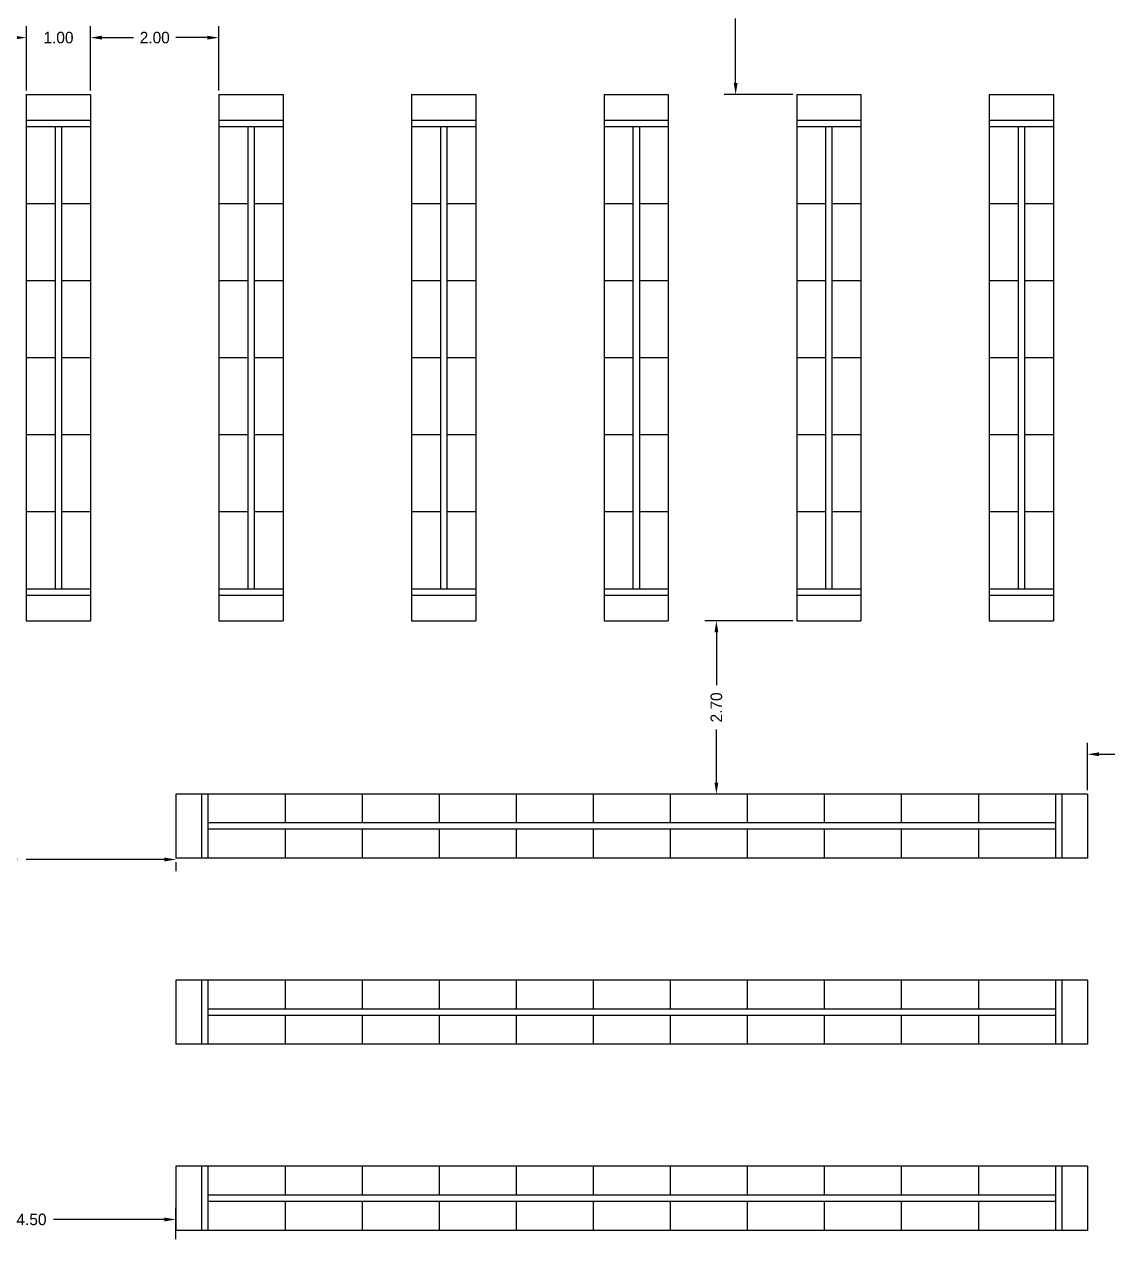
# Model space of a CAD drawing. Header units: metres. Extents: x 95 to 486, y 2972 to 3465.
# Drawn here: x 186.06 to 202.93, y 3387.14 to 3406.14 of the extents above; entities that cross this region are included whole.
import ezdxf

# ---------------------------------------------------------------- set-up
doc = ezdxf.new("R2010")
doc.units = ezdxf.units.M
doc.layers.add('C_COTAS', color=5, linetype='Continuous')
doc.layers.add('E_GONDOLAS', color=1, linetype='Continuous')
doc.styles.add('ROMANS', font='romans.shx', dxfattribs={"width": 0.8, "height": 0.15})
doc.dimstyles.new('STANDARD$0', dxfattribs={"dimtxt": 0.2, "dimasz": 0.18, "dimexe": 0.18, "dimexo": 0.0625, "dimgap": 0.09, "dimtad": 0, "dimzin": 0, "dimdsep": 46, "dimtxsty": 'ROMANS', "dimblk": 'OBLIQUE', "dimsah": 1, "dimcen": 0.09, "dimse1": 1, "dimse2": 1, "dimadec": 0, "dimazin": 0, "dimtfac": 1, "dimtofl": 0, "dimtmove": 0, "dimatfit": 3, "dimldrblk": 'OBLIQUE', "dimfxl": 1, "dimtolj": 1, "dimtzin": 0, "dimarcsym": 0})

# ---------------------------------------------------------------- blocks, each defined once
blk = doc.blocks.new('*D240')
at = {"layer": 'C_COTAS', "color": 0, "lineweight": -2, "transparency": 16777216}
for p, q in [((186.089, 3405.107), (186.089, 3406.111)), ((187.089, 3405.107), (187.089, 3406.111)), ((185.909, 3405.931), (185.729, 3405.931)), ((187.269, 3405.931), (187.449, 3405.931))]:
    blk.add_line(p, q, dxfattribs=at)
at = {"layer": 'C_COTAS', "color": 0, "transparency": 16777216}
for points in [[(185.909, 3405.961), (185.909, 3405.901), (186.089, 3405.931)], [(187.269, 3405.961), (187.269, 3405.901), (187.089, 3405.931)]]:
    blk.add_solid(points, dxfattribs=at)
at = {"layer": 'DEFPOINTS', "color": 0, "transparency": 16777216}
for p in [(187.089, 3405.931), (186.089, 3405.044), (187.089, 3405.044)]:
    blk.add_point(p, dxfattribs=at)
at = {"layer": 'C_COTAS', "color": 0, "transparency": 16777216, "insert": (186.589, 3405.931), "char_height": 0.18, "attachment_point": 5}
blk.add_mtext('\\A1;1.00', dxfattribs=at)
blk = doc.blocks.new('*D241')
at = {"layer": 'C_COTAS', "color": 0, "lineweight": -2, "transparency": 16777216}
for p, q in [((187.089, 3405.107), (187.089, 3406.111)), ((189.089, 3405.107), (189.089, 3406.111)), ((187.269, 3405.931), (187.759, 3405.931)), ((188.909, 3405.931), (188.419, 3405.931))]:
    blk.add_line(p, q, dxfattribs=at)
at = {"layer": 'C_COTAS', "color": 0, "transparency": 16777216}
for points in [[(187.269, 3405.961), (187.269, 3405.901), (187.089, 3405.931)], [(188.909, 3405.961), (188.909, 3405.901), (189.089, 3405.931)]]:
    blk.add_solid(points, dxfattribs=at)
at = {"layer": 'DEFPOINTS', "color": 0, "transparency": 16777216}
for p in [(189.089, 3405.931), (187.089, 3405.044), (189.089, 3405.044)]:
    blk.add_point(p, dxfattribs=at)
at = {"layer": 'C_COTAS', "color": 0, "transparency": 16777216, "insert": (188.089, 3405.931), "char_height": 0.18, "attachment_point": 5}
blk.add_mtext('\\A1;2.00', dxfattribs=at)
blk = doc.blocks.new('*D242')
at = {"layer": 'C_COTAS', "color": 0, "lineweight": -2, "transparency": 16777216}
for p, q in [((183.029, 3405.107), (183.029, 3406.111)), ((186.089, 3405.107), (186.089, 3406.111)), ((183.209, 3405.931), (184.214, 3405.931)), ((185.909, 3405.931), (184.904, 3405.931))]:
    blk.add_line(p, q, dxfattribs=at)
at = {"layer": 'C_COTAS', "color": 0, "transparency": 16777216}
for points in [[(183.209, 3405.961), (183.209, 3405.901), (183.029, 3405.931)], [(185.909, 3405.961), (185.909, 3405.901), (186.089, 3405.931)]]:
    blk.add_solid(points, dxfattribs=at)
at = {"layer": 'DEFPOINTS', "color": 0, "transparency": 16777216}
for p in [(183.029, 3405.931), (183.029, 3405.044), (186.089, 3405.044)]:
    blk.add_point(p, dxfattribs=at)
at = {"layer": 'C_COTAS', "color": 0, "transparency": 16777216, "insert": (184.559, 3405.931), "char_height": 0.18, "attachment_point": 5}
blk.add_mtext('\\A1;3.06', dxfattribs=at)
blk = doc.blocks.new('*D244')
at = {"layer": 'C_COTAS', "color": 0, "lineweight": -2, "transparency": 16777216}
for p, q in [((198.026, 3408.106), (196.958, 3408.106)), ((197.138, 3407.926), (197.138, 3406.92)), ((197.138, 3405.224), (197.138, 3406.23)), ((198.026, 3405.044), (196.958, 3405.044))]:
    blk.add_line(p, q, dxfattribs=at)
at = {"layer": 'C_COTAS', "color": 0, "transparency": 16777216}
for points in [[(197.108, 3407.926), (197.168, 3407.926), (197.138, 3408.106)], [(197.108, 3405.224), (197.168, 3405.224), (197.138, 3405.044)]]:
    blk.add_solid(points, dxfattribs=at)
at = {"layer": 'DEFPOINTS', "color": 0, "transparency": 16777216}
for p in [(197.138, 3408.106), (198.089, 3408.106), (198.089, 3405.044)]:
    blk.add_point(p, dxfattribs=at)
at = {"layer": 'C_COTAS', "color": 0, "transparency": 16777216, "insert": (197.138, 3406.575), "char_height": 0.18, "attachment_point": 5, "rotation": 90}
blk.add_mtext('\\A1;3.06', dxfattribs=at)
blk = doc.blocks.new('*D245')
at = {"layer": 'C_COTAS', "color": 0, "lineweight": -2, "transparency": 16777216}
for p, q in [((198.026, 3396.844), (196.658, 3396.844)), ((196.838, 3396.664), (196.838, 3395.839)), ((196.838, 3394.324), (196.838, 3395.149)), ((197.726, 3394.144), (196.658, 3394.144))]:
    blk.add_line(p, q, dxfattribs=at)
at = {"layer": 'C_COTAS', "color": 0, "transparency": 16777216}
for points in [[(196.808, 3396.664), (196.868, 3396.664), (196.838, 3396.844)], [(196.808, 3394.324), (196.868, 3394.324), (196.838, 3394.144)]]:
    blk.add_solid(points, dxfattribs=at)
at = {"layer": 'DEFPOINTS', "color": 0, "transparency": 16777216}
for p in [(198.089, 3396.844), (196.838, 3394.144), (197.789, 3394.144)]:
    blk.add_point(p, dxfattribs=at)
at = {"layer": 'C_COTAS', "color": 0, "transparency": 16777216, "insert": (196.838, 3395.494), "char_height": 0.18, "attachment_point": 5, "rotation": 90}
blk.add_mtext('\\A1;2.70', dxfattribs=at)
blk = doc.blocks.new('*D246')
at = {"layer": 'C_COTAS', "color": 0, "lineweight": -2, "transparency": 16777216}
for p, q in [((183.919, 3387.167), (183.919, 3387.695)), ((188.419, 3387.207), (188.419, 3387.695)), ((184.099, 3387.515), (185.824, 3387.515)), ((188.239, 3387.515), (186.514, 3387.515))]:
    blk.add_line(p, q, dxfattribs=at)
at = {"layer": 'C_COTAS', "color": 0, "transparency": 16777216}
for points in [[(184.099, 3387.545), (184.099, 3387.485), (183.919, 3387.515)], [(188.239, 3387.545), (188.239, 3387.485), (188.419, 3387.515)]]:
    blk.add_solid(points, dxfattribs=at)
at = {"layer": 'DEFPOINTS', "color": 0, "transparency": 16777216}
for p in [(188.419, 3387.515), (183.919, 3387.104), (188.419, 3387.144)]:
    blk.add_point(p, dxfattribs=at)
at = {"layer": 'C_COTAS', "color": 0, "transparency": 16777216, "insert": (186.169, 3387.515), "char_height": 0.18, "attachment_point": 5}
blk.add_mtext('\\A1;4.50', dxfattribs=at)
blk = doc.blocks.new('*D276')
at = {"layer": 'C_COTAS', "color": 0, "lineweight": -2, "transparency": 16777216}
for p, q in [((202.619, 3394.207), (202.619, 3394.944)), ((206.619, 3394.207), (206.619, 3394.944)), ((202.799, 3394.764), (204.289, 3394.764)), ((206.439, 3394.764), (204.949, 3394.764))]:
    blk.add_line(p, q, dxfattribs=at)
at = {"layer": 'C_COTAS', "color": 0, "transparency": 16777216}
for points in [[(202.799, 3394.794), (202.799, 3394.734), (202.619, 3394.764)], [(206.439, 3394.794), (206.439, 3394.734), (206.619, 3394.764)]]:
    blk.add_solid(points, dxfattribs=at)
at = {"layer": 'DEFPOINTS', "color": 0, "transparency": 16777216}
for p in [(202.619, 3394.764), (202.619, 3394.144), (206.619, 3394.144)]:
    blk.add_point(p, dxfattribs=at)
at = {"layer": 'C_COTAS', "color": 0, "transparency": 16777216, "insert": (204.619, 3394.764), "char_height": 0.18, "attachment_point": 5}
blk.add_mtext('\\A1;4.00', dxfattribs=at)
blk = doc.blocks.new('*D288')
at = {"layer": 'C_COTAS', "color": 0, "lineweight": -2, "transparency": 16777216}
for p, q in [((183.029, 3391.903), (183.029, 3393.304)), ((183.209, 3393.124), (185.364, 3393.124)), ((188.239, 3393.124), (186.084, 3393.124)), ((188.419, 3393.082), (188.419, 3392.944))]:
    blk.add_line(p, q, dxfattribs=at)
at = {"layer": 'C_COTAS', "color": 0, "transparency": 16777216}
for points in [[(183.209, 3393.154), (183.209, 3393.094), (183.029, 3393.124)], [(188.239, 3393.154), (188.239, 3393.094), (188.419, 3393.124)]]:
    blk.add_solid(points, dxfattribs=at)
at = {"layer": 'DEFPOINTS', "color": 0, "transparency": 16777216}
for p in [(188.419, 3393.144), (188.419, 3393.124), (183.029, 3391.84)]:
    blk.add_point(p, dxfattribs=at)
at = {"layer": 'C_COTAS', "color": 0, "transparency": 16777216, "insert": (185.724, 3393.124), "char_height": 0.18, "attachment_point": 5}
blk.add_mtext('\\A1;5.39', dxfattribs=at)

msp = doc.modelspace()

# ---------------------------------------------------------------- linework, layer by layer
at = {"layer": 'E_GONDOLAS'}
for p, q in [((186.0886, 3405.0445), (186.0886, 3396.8445)), ((186.0886, 3405.0445), (187.0886, 3405.0445)), ((187.0886, 3405.0445), (187.0886, 3396.8445)), ((189.0886, 3405.0445), (189.0886, 3396.8445)), ((189.0886, 3405.0445), (190.0886, 3405.0445)), ((190.0886, 3405.0445), (190.0886, 3396.8445)), ((192.0886, 3405.0445), (192.0886, 3396.8445)), ((192.0886, 3405.0445), (193.0886, 3405.0445)), ((193.0886, 3405.0445), (193.0886, 3396.8445)), ((195.0886, 3405.0445), (195.0886, 3396.8445)), ((195.0886, 3405.0445), (196.0886, 3405.0445)), ((196.0886, 3405.0445), (196.0886, 3396.8445)), ((198.0886, 3405.0445), (198.0886, 3396.8445)), ((198.0886, 3405.0445), (199.0886, 3405.0445)), ((199.0886, 3405.0445), (199.0886, 3396.8445)), ((201.0886, 3405.0445), (201.0886, 3396.8445)), ((201.0886, 3405.0445), (202.0886, 3405.0445)), ((202.0886, 3405.0445), (202.0886, 3396.8445)), ((186.0886, 3403.3445), (186.5386, 3403.3445)), ((186.6386, 3403.3445), (187.0886, 3403.3445)), ((189.0886, 3403.3445), (189.5386, 3403.3445)), ((189.6386, 3403.3445), (190.0886, 3403.3445)), ((192.0886, 3403.3445), (192.5386, 3403.3445)), ((192.6386, 3403.3445), (193.0886, 3403.3445)), ((195.0886, 3403.3445), (195.5386, 3403.3445)), ((195.6386, 3403.3445), (196.0886, 3403.3445)), ((198.0886, 3403.3445), (198.5386, 3403.3445)), ((198.6386, 3403.3445), (199.0886, 3403.3445)), ((201.0886, 3403.3445), (201.5386, 3403.3445)), ((201.6386, 3403.3445), (202.0886, 3403.3445)), ((186.0886, 3402.1445), (186.5386, 3402.1445)), ((186.6386, 3402.1445), (187.0886, 3402.1445)), ((189.0886, 3402.1445), (189.5386, 3402.1445)), ((189.6386, 3402.1445), (190.0886, 3402.1445)), ((192.0886, 3402.1445), (192.5386, 3402.1445)), ((192.6386, 3402.1445), (193.0886, 3402.1445)), ((195.0886, 3402.1445), (195.5386, 3402.1445)), ((195.6386, 3402.1445), (196.0886, 3402.1445)), ((198.0886, 3402.1445), (198.5386, 3402.1445)), ((198.6386, 3402.1445), (199.0886, 3402.1445)), ((201.0886, 3402.1445), (201.5386, 3402.1445)), ((201.6386, 3402.1445), (202.0886, 3402.1445)), ((186.0886, 3400.9445), (186.5386, 3400.9445)), ((186.6386, 3400.9445), (187.0886, 3400.9445)), ((189.0886, 3400.9445), (189.5386, 3400.9445)), ((189.6386, 3400.9445), (190.0886, 3400.9445)), ((192.0886, 3400.9445), (192.5386, 3400.9445)), ((192.6386, 3400.9445), (193.0886, 3400.9445)), ((195.0886, 3400.9445), (195.5386, 3400.9445)), ((195.6386, 3400.9445), (196.0886, 3400.9445)), ((198.0886, 3400.9445), (198.5386, 3400.9445)), ((198.6386, 3400.9445), (199.0886, 3400.9445)), ((201.0886, 3400.9445), (201.5386, 3400.9445)), ((201.6386, 3400.9445), (202.0886, 3400.9445)), ((186.0886, 3399.7445), (186.5386, 3399.7445)), ((186.6386, 3399.7445), (187.0886, 3399.7445)), ((189.0886, 3399.7445), (189.5386, 3399.7445)), ((189.6386, 3399.7445), (190.0886, 3399.7445)), ((192.0886, 3399.7445), (192.5386, 3399.7445)), ((192.6386, 3399.7445), (193.0886, 3399.7445)), ((195.0886, 3399.7445), (195.5386, 3399.7445)), ((195.6386, 3399.7445), (196.0886, 3399.7445)), ((198.0886, 3399.7445), (198.5386, 3399.7445)), ((198.6386, 3399.7445), (199.0886, 3399.7445)), ((201.0886, 3399.7445), (201.5386, 3399.7445)), ((201.6386, 3399.7445), (202.0886, 3399.7445)), ((186.0886, 3398.5445), (186.5386, 3398.5445)), ((186.6386, 3398.5445), (187.0886, 3398.5445)), ((189.0886, 3398.5445), (189.5386, 3398.5445)), ((189.6386, 3398.5445), (190.0886, 3398.5445)), ((192.0886, 3398.5445), (192.5386, 3398.5445)), ((192.6386, 3398.5445), (193.0886, 3398.5445)), ((195.0886, 3398.5445), (195.5386, 3398.5445)), ((195.6386, 3398.5445), (196.0886, 3398.5445)), ((198.0886, 3398.5445), (198.5386, 3398.5445)), ((198.6386, 3398.5445), (199.0886, 3398.5445)), ((201.0886, 3398.5445), (201.5386, 3398.5445)), ((201.6386, 3398.5445), (202.0886, 3398.5445)), ((186.0886, 3396.8445), (187.0886, 3396.8445)), ((189.0886, 3396.8445), (190.0886, 3396.8445)), ((192.0886, 3396.8445), (193.0886, 3396.8445)), ((195.0886, 3396.8445), (196.0886, 3396.8445)), ((198.0886, 3396.8445), (199.0886, 3396.8445)), ((201.0886, 3396.8445), (202.0886, 3396.8445)), ((194.9186, 3394.1445), (188.4186, 3394.1445)), ((188.4186, 3394.1445), (188.4186, 3393.1445)), ((190.1186, 3394.1445), (190.1186, 3393.6945)), ((191.3186, 3394.1445), (191.3186, 3393.6945)), ((192.5186, 3394.1445), (192.5186, 3393.6945)), ((193.7186, 3394.1445), (193.7186, 3393.6945)), ((202.6186, 3394.1445), (194.9186, 3394.1445)), ((194.9186, 3394.1445), (194.9186, 3393.6945)), ((194.9186, 3394.1445), (194.9186, 3393.6945)), ((196.1186, 3394.1445), (196.1186, 3393.6945)), ((197.3186, 3394.1445), (197.3186, 3393.6945)), ((198.5186, 3394.1445), (198.5186, 3393.6945)), ((199.7186, 3394.1445), (199.7186, 3393.6945)), ((200.9186, 3394.1445), (200.9186, 3393.6945)), ((202.6186, 3394.1445), (202.6186, 3393.1445)), ((190.1186, 3393.5945), (190.1186, 3393.1445)), ((191.3186, 3393.5945), (191.3186, 3393.1445)), ((192.5186, 3393.5945), (192.5186, 3393.1445)), ((193.7186, 3393.5945), (193.7186, 3393.1445)), ((194.9186, 3393.5945), (194.9186, 3393.1445)), ((194.9186, 3393.5945), (194.9186, 3393.1445)), ((196.1186, 3393.5945), (196.1186, 3393.1445)), ((197.3186, 3393.5945), (197.3186, 3393.1445)), ((198.5186, 3393.5945), (198.5186, 3393.1445)), ((199.7186, 3393.5945), (199.7186, 3393.1445)), ((200.9186, 3393.5945), (200.9186, 3393.1445)), ((194.9186, 3393.1445), (188.4186, 3393.1445)), ((202.6186, 3393.1445), (194.9186, 3393.1445)), ((194.9186, 3391.2445), (188.4186, 3391.2445)), ((188.4186, 3391.2445), (188.4186, 3390.2445)), ((190.1186, 3391.2445), (190.1186, 3390.7945)), ((191.3186, 3391.2445), (191.3186, 3390.7945)), ((192.5186, 3391.2445), (192.5186, 3390.7945)), ((193.7186, 3391.2445), (193.7186, 3390.7945)), ((202.6186, 3391.2445), (194.9186, 3391.2445)), ((194.9186, 3391.2445), (194.9186, 3390.7945)), ((194.9186, 3391.2445), (194.9186, 3390.7945)), ((196.1186, 3391.2445), (196.1186, 3390.7945)), ((197.3186, 3391.2445), (197.3186, 3390.7945)), ((198.5186, 3391.2445), (198.5186, 3390.7945)), ((199.7186, 3391.2445), (199.7186, 3390.7945)), ((200.9186, 3391.2445), (200.9186, 3390.7945)), ((202.6186, 3391.2445), (202.6186, 3390.2445)), ((190.1186, 3390.6945), (190.1186, 3390.2445)), ((191.3186, 3390.6945), (191.3186, 3390.2445)), ((192.5186, 3390.6945), (192.5186, 3390.2445)), ((193.7186, 3390.6945), (193.7186, 3390.2445)), ((194.9186, 3390.6945), (194.9186, 3390.2445)), ((194.9186, 3390.6945), (194.9186, 3390.2445)), ((196.1186, 3390.6945), (196.1186, 3390.2445)), ((197.3186, 3390.6945), (197.3186, 3390.2445)), ((198.5186, 3390.6945), (198.5186, 3390.2445)), ((199.7186, 3390.6945), (199.7186, 3390.2445)), ((200.9186, 3390.6945), (200.9186, 3390.2445)), ((194.9186, 3390.2445), (188.4186, 3390.2445)), ((202.6186, 3390.2445), (194.9186, 3390.2445)), ((194.9186, 3388.3445), (188.4186, 3388.3445)), ((188.4186, 3388.3445), (188.4186, 3387.3445)), ((190.1186, 3388.3445), (190.1186, 3387.8945)), ((191.3186, 3388.3445), (191.3186, 3387.8945)), ((192.5186, 3388.3445), (192.5186, 3387.8945)), ((193.7186, 3388.3445), (193.7186, 3387.8945)), ((202.6186, 3388.3445), (194.9186, 3388.3445)), ((194.9186, 3388.3445), (194.9186, 3387.8945)), ((194.9186, 3388.3445), (194.9186, 3387.8945)), ((196.1186, 3388.3445), (196.1186, 3387.8945)), ((197.3186, 3388.3445), (197.3186, 3387.8945)), ((198.5186, 3388.3445), (198.5186, 3387.8945)), ((199.7186, 3388.3445), (199.7186, 3387.8945)), ((200.9186, 3388.3445), (200.9186, 3387.8945)), ((202.6186, 3388.3445), (202.6186, 3387.3445)), ((190.1186, 3387.7945), (190.1186, 3387.3445)), ((191.3186, 3387.7945), (191.3186, 3387.3445)), ((192.5186, 3387.7945), (192.5186, 3387.3445)), ((193.7186, 3387.7945), (193.7186, 3387.3445)), ((194.9186, 3387.7945), (194.9186, 3387.3445)), ((194.9186, 3387.7945), (194.9186, 3387.3445)), ((196.1186, 3387.7945), (196.1186, 3387.3445)), ((197.3186, 3387.7945), (197.3186, 3387.3445)), ((198.5186, 3387.7945), (198.5186, 3387.3445)), ((199.7186, 3387.7945), (199.7186, 3387.3445)), ((200.9186, 3387.7945), (200.9186, 3387.3445)), ((194.9186, 3387.3445), (188.4186, 3387.3445)), ((202.6186, 3387.3445), (194.9186, 3387.3445))]:
    msp.add_line(p, q, dxfattribs=at)
at = {"layer": 'E_GONDOLAS', "color": 3}
for p, q in [((186.0886, 3404.6445), (187.0886, 3404.6445)), ((189.0886, 3404.6445), (190.0886, 3404.6445)), ((192.0886, 3404.6445), (193.0886, 3404.6445)), ((195.0886, 3404.6445), (196.0886, 3404.6445)), ((198.0886, 3404.6445), (199.0886, 3404.6445)), ((201.0886, 3404.6445), (202.0886, 3404.6445)), ((186.0886, 3404.5445), (187.0886, 3404.5445)), ((186.5386, 3404.5445), (186.5386, 3397.3445)), ((186.6386, 3404.5445), (186.6386, 3397.3445)), ((189.0886, 3404.5445), (190.0886, 3404.5445)), ((189.5386, 3404.5445), (189.5386, 3397.3445)), ((189.6386, 3404.5445), (189.6386, 3397.3445)), ((192.0886, 3404.5445), (193.0886, 3404.5445)), ((192.5386, 3404.5445), (192.5386, 3397.3445)), ((192.6386, 3404.5445), (192.6386, 3397.3445)), ((195.0886, 3404.5445), (196.0886, 3404.5445)), ((195.5386, 3404.5445), (195.5386, 3397.3445)), ((195.6386, 3404.5445), (195.6386, 3397.3445)), ((198.0886, 3404.5445), (199.0886, 3404.5445)), ((198.5386, 3404.5445), (198.5386, 3397.3445)), ((198.6386, 3404.5445), (198.6386, 3397.3445)), ((201.0886, 3404.5445), (202.0886, 3404.5445)), ((201.5386, 3404.5445), (201.5386, 3397.3445)), ((201.6386, 3404.5445), (201.6386, 3397.3445)), ((186.0886, 3397.3445), (187.0886, 3397.3445)), ((186.0886, 3397.2445), (187.0886, 3397.2445)), ((189.0886, 3397.3445), (190.0886, 3397.3445)), ((189.0886, 3397.2445), (190.0886, 3397.2445)), ((192.0886, 3397.3445), (193.0886, 3397.3445)), ((192.0886, 3397.2445), (193.0886, 3397.2445)), ((195.0886, 3397.3445), (196.0886, 3397.3445)), ((195.0886, 3397.2445), (196.0886, 3397.2445)), ((198.0886, 3397.3445), (199.0886, 3397.3445)), ((198.0886, 3397.2445), (199.0886, 3397.2445)), ((201.0886, 3397.3445), (202.0886, 3397.3445)), ((201.0886, 3397.2445), (202.0886, 3397.2445)), ((188.8186, 3394.1445), (188.8186, 3393.1445)), ((188.9186, 3394.1445), (188.9186, 3393.1445)), ((202.1186, 3394.1445), (202.1186, 3393.1445)), ((202.2186, 3394.1445), (202.2186, 3393.1445)), ((194.9186, 3393.6945), (188.9186, 3393.6945)), ((194.9186, 3393.5945), (188.9186, 3393.5945)), ((202.1186, 3393.6945), (194.9186, 3393.6945)), ((202.1186, 3393.5945), (194.9186, 3393.5945)), ((188.8186, 3391.2445), (188.8186, 3390.2445)), ((188.9186, 3391.2445), (188.9186, 3390.2445)), ((202.1186, 3391.2445), (202.1186, 3390.2445)), ((202.2186, 3391.2445), (202.2186, 3390.2445)), ((194.9186, 3390.7945), (188.9186, 3390.7945)), ((202.1186, 3390.7945), (194.9186, 3390.7945)), ((194.9186, 3390.6945), (188.9186, 3390.6945)), ((202.1186, 3390.6945), (194.9186, 3390.6945)), ((188.8186, 3388.3445), (188.8186, 3387.3445)), ((188.9186, 3388.3445), (188.9186, 3387.3445)), ((202.1186, 3388.3445), (202.1186, 3387.3445)), ((202.2186, 3388.3445), (202.2186, 3387.3445)), ((194.9186, 3387.8945), (188.9186, 3387.8945)), ((202.1186, 3387.8945), (194.9186, 3387.8945)), ((194.9186, 3387.7945), (188.9186, 3387.7945)), ((202.1186, 3387.7945), (194.9186, 3387.7945))]:
    msp.add_line(p, q, dxfattribs=at)

# ---------------------------------------------------------------- dimensions: what is measured, and where the dimension line sits
at = {"layer": 'C_COTAS'}
for base, p1, p2, picture, middle in [((197.138, 3408.106), (198.0886, 3405.0445), (198.0886, 3408.106), '*D244', (197.138, 3406.5752)), ((196.838, 3394.1445), (198.0886, 3396.8445), (197.7886, 3394.1445), '*D245', (196.838, 3395.4945))]:
    dim = msp.add_linear_dim(base=base, p1=p1, p2=p2, angle=90, dimstyle='STANDARD$0', override={"dimtxt": 0.18, "dimtxsty": 'Standard', "dimsah": 0, "dimse1": 0, "dimse2": 0}, dxfattribs=at)
    dim.commit()
    dim.dimension.update_dxf_attribs({"geometry": picture, "text_midpoint": middle})
for base, p1, p2, picture, middle in [((183.0286, 3405.9305), (186.0886, 3405.0445), (183.0286, 3405.0445), '*D242', (184.5586, 3405.9305)), ((187.0886, 3405.9305), (186.0886, 3405.0445), (187.0886, 3405.0445), '*D240', (186.5886, 3405.9305)), ((189.0886, 3405.9305), (187.0886, 3405.0445), (189.0886, 3405.0445), '*D241', (188.0886, 3405.9305)), ((202.6186, 3394.7635), (206.6186, 3394.1445), (202.6186, 3394.1445), '*D276', (204.6186, 3394.7635)), ((188.4186, 3393.1241), (183.0286, 3391.8402), (188.4186, 3393.1445), '*D288', (185.7236, 3393.1241)), ((188.4186, 3387.5153), (183.9186, 3387.1045), (188.4186, 3387.1445), '*D246', (186.1686, 3387.5153))]:
    dim = msp.add_linear_dim(base=base, p1=p1, p2=p2, dimstyle='STANDARD$0', override={"dimtxt": 0.18, "dimtxsty": 'Standard', "dimsah": 0, "dimse1": 0, "dimse2": 0}, dxfattribs=at)
    dim.commit()
    dim.dimension.update_dxf_attribs({"geometry": picture, "text_midpoint": middle})

doc.saveas('drawing.dxf')
